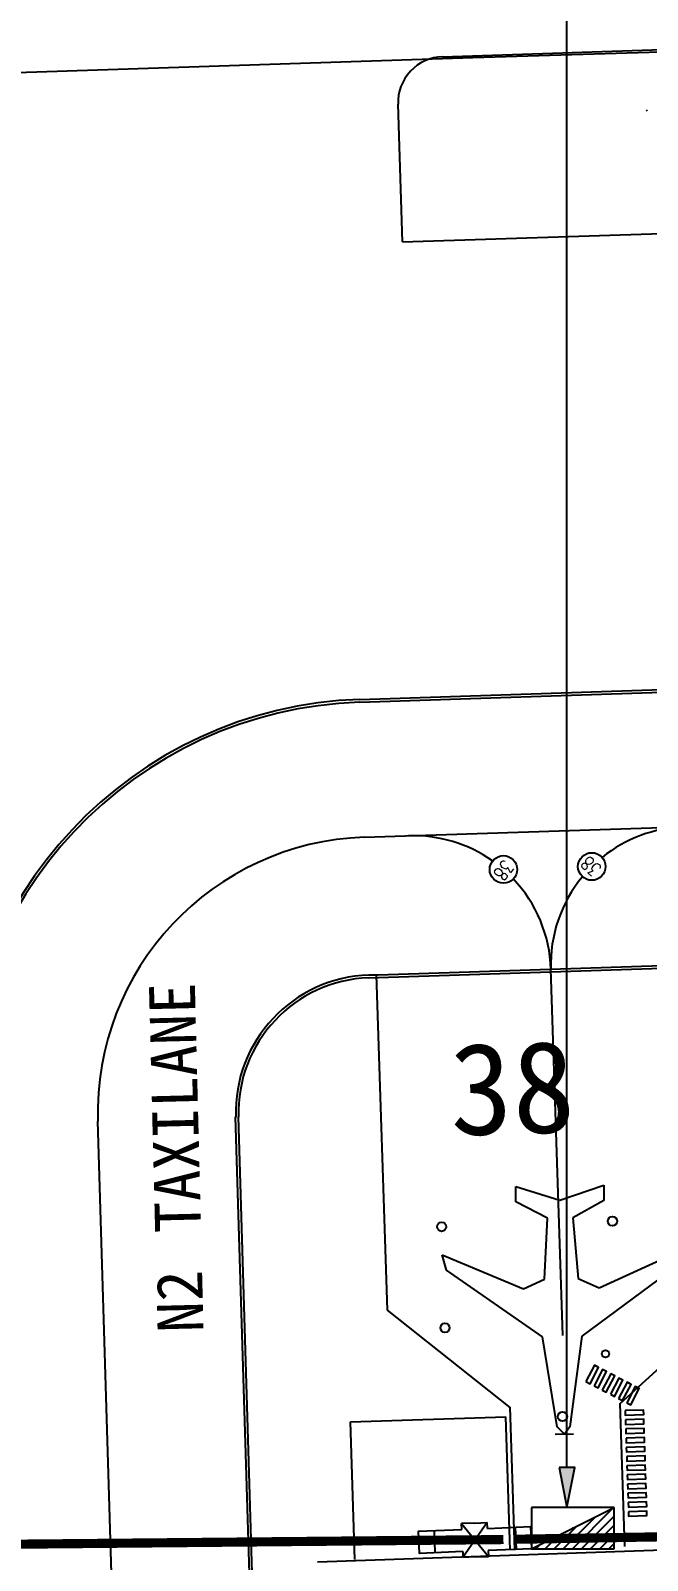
# Model space of a CAD drawing. Extents: x 71210 to 87171, y -11349 to 219.
# Drawn here: x 74788 to 75460, y -4717 to -3053 of the extents above; entities that cross this region are included whole.
import ezdxf

# ---------------------------------------------------------------- set-up
doc = ezdxf.new("R2010")
doc.units = 0
doc.linetypes.add('HIDDEN', pattern=[9.525, 6.35, -3.175])
for name, color, linetype in [('L-燈具圖', 7, 'Continuous'), ('建築', 7, 'Continuous'), ('文字', 6, 'Continuous'), ('既設管線', 1, 'HIDDEN'), ('電氣設備', 161, 'Continuous')]:
    doc.layers.add(name, color=color, linetype=linetype)
doc.styles.add('AE', font='romans.shx', dxfattribs={"bigfont": 'chineset.shx'})
doc.styles.add('TC_T1', font='romanc.shx', dxfattribs={"width": 0.8, "bigfont": '@chineset.shx'})
doc.styles.add('細明體', font='')
doc.styles.get('細明體').set_extended_font_data('細明體')

# ---------------------------------------------------------------- blocks, each defined once
blk = doc.blocks.new('GN02D2D')
at = {"color": 0, "linetype": 'ByBlock'}
for p, q in [((-300, 0), (300, 300)), ((-300, 300), (-300, 0)), ((300, 300), (-300, 300)), ((-70, 0), (161, 230)), ((-3, 0), (293, 297)), ((63, 0), (300, 237)), ((300, 0), (300, 300)), ((-136, 0), (28, 164)), ((129, 0), (300, 171)), ((-300, 0), (300, 0)), ((-269, 0), (-237, 31)), ((-202, 0), (-105, 98)), ((195, 0), (300, 105)), ((262, 0), (300, 38))]:
    blk.add_line(p, q, dxfattribs=at)
blk.add_point((0, 150), dxfattribs=at)
at = {"color": 0, "linetype": 'ByBlock', "style": 'AE', "flags": 1}
blk.add_attdef('KENCAD', (0, 0), '', height=1, dxfattribs=at)
blk = doc.blocks.new('L-15M高桅桿Ⅱ')
at = {"layer": 'L-燈具圖', "color": 190}
for p, q in [((0, 1.84), (-1.39, 1.84)), ((-1.39, 1.21), (-1.39, 1.84)), ((1.39, 1.84), (-1.39, -1.84)), ((-1.39, 1.84), (1.39, -1.84)), ((0, 1.84), (-1.39, 1.84)), ((-1.39, 1.21), (-1.39, 1.84)), ((1.39, 1.84), (-1.39, -1.84)), ((-1.39, 1.84), (1.39, -1.84)), ((0, 1.84), (1.39, 1.84)), ((0, 1.84), (1.39, 1.84)), ((1.39, 1.21), (1.39, 1.84)), ((1.39, 1.21), (1.39, 1.84)), ((-4.42, 1.21, 3.92), (-4.42, -1.21, 3.92)), ((-4.42, 1.21, 3.92), (-4.42, -1.21, 3.92)), ((4.42, 1.21, 3.92), (4.42, -1.21, 3.92)), ((4.42, 1.21, 3.92), (4.42, -1.21, 3.92)), ((-1.39, -1.21), (-1.39, -1.84)), ((-1.39, -1.21), (-1.39, -1.84)), ((1.39, -1.21), (1.39, -1.84)), ((1.39, -1.21), (1.39, -1.84)), ((0, -1.84), (-1.39, -1.84)), ((0, -1.84), (-1.39, -1.84)), ((0, -1.84), (1.39, -1.84)), ((0, -1.84), (1.39, -1.84))]:
    blk.add_line(p, q, dxfattribs=at)
at = {"layer": 'L-燈具圖', "color": 190, "elevation": 0}
for points in [[(-1.39, -1.21), (-6.1, -1.21), (-6.1, 1.21), (-1.39, 1.21)], [(-1.39, -1.21), (-6.1, -1.21), (-6.1, 1.21), (-1.39, 1.21)], [(1.39, 1.21), (6.1, 1.21), (6.1, -1.21), (1.39, -1.21)], [(1.39, 1.21), (6.1, 1.21), (6.1, -1.21), (1.39, -1.21)]]:
    blk.add_lwpolyline(points, dxfattribs=at)

msp = doc.modelspace()

# ---------------------------------------------------------------- hatches: boundary and pattern name
at = {"layer": '文字'}
h = msp.add_hatch(color=256, dxfattribs=at)
h.dxf.hatch_style = 1
h.paths.add_polyline_path([(75380.6, -4616.4), (75372.2, -4616.4), (75372.2, -4659.7)])
h.paths.add_polyline_path([(75372.2, -4616.4), (75363.7, -4616.4), (75372.2, -4659.7)])

# ---------------------------------------------------------------- linework, layer by layer
msp.add_line((75141.2, -4716.4, -12.7), (75136.7, -4566.5, -12.7))
at = {"layer": '建築', "ltscale": 1000}
for p, q in [((75236.6, -3081.5, -12.7), (75848.7, -3061.3, -12.7)), ((75269.6, -3082.3, -12.7), (75537.7, -3074, -12.7)), ((74536.3, -3106.6, -12.7), (75269.6, -3082.3, -12.7)), ((75193.2, -3283, -12.7), (75188.3, -3133.1, -12.7)), ((75459.7, -3140.7, -12.7), (75458.7, -3139.7, -12.7)), ((75193.2, -3283, -12.7), (75486.7, -3273.3, -12.7)), ((75146.8, -3780.6, -12.7), (78668.7, -3665, -12.7)), ((75146.9, -3783.6, -12.7), (78668.8, -3668, -12.7)), ((75151.7, -3930.5, -12.7), (78981.4, -3804.8, -12.7)), ((75166.8, -4080.1, -12.7), (78931.8, -3956.5, -12.7)), ((75166.9, -4083.1, -12.7), (78931.9, -3959.5, -12.7)), ((75367.8, -4472.7, -12.7), (75354.7, -4074.1, -12.7)), ((75156.6, -4080.4, -12.7), (75166.8, -4080.1, -12.7)), ((75156.7, -4083.4, -12.7), (75166.9, -4083.1, -12.7)), ((75176.8, -4445, -12.7), (75164.8, -4080.3, -12.7)), ((74902.7, -5598.2, -12.7), (74861.7, -4239.4, -12.7)), ((75049.2, -5478.4, -12.7), (75011.6, -4234.9, -12.7)), ((75052.2, -5478.3, -12.7), (75014.6, -4234.8, -12.7)), ((75316.7, -4327.1, -12.7), (75316.5, -4310.4, -12.7)), ((75316.5, -4310.4, -12.7), (75364.6, -4325.3, -12.7)), ((75364.6, -4325.3, -12.7), (75412.3, -4309, -12.7)), ((75412.3, -4309, -12.7), (75412.5, -4325.6, -12.7)), ((75351.1, -4345, -12.7), (75316.7, -4327.1, -12.7)), ((75412.5, -4325.6, -12.7), (75378.7, -4344.6, -12.7)), ((75347.6, -4411.3, -12.7), (75351.1, -4345, -12.7)), ((75378.7, -4344.6, -12.7), (75384.3, -4410.7, -12.7)), ((75241.2, -4401.7, -12.7), (75236.4, -4385, -12.7)), ((75236.4, -4385, -12.7), (75325, -4422, -12.7)), ((75407.2, -4420.7, -12.7), (75494.6, -4381, -12.7)), ((75345.4, -4474, -12.7), (75241.2, -4401.7, -12.7)), ((75490.4, -4397.9, -12.7), (75388.4, -4473.4, -12.7)), ((75325, -4422, -12.7), (75347.6, -4411.3, -12.7)), ((75384.3, -4410.7, -12.7), (75407.2, -4420.7, -12.7)), ((75310.3, -4551, -12.7), (75176.8, -4445, -12.7)), ((75430.2, -4546.7, -12.7), (75532, -4453.8, -12.7)), ((75361.5, -4572.1, -12.7), (75345.4, -4474, -12.7)), ((75388.4, -4473.4, -12.7), (75375.3, -4571.8, -12.7)), ((75315.4, -4706, -12.7), (75310.3, -4550.7, -12.7)), ((75435.3, -4702.1, -12.7), (75430.2, -4546.7, -12.7)), ((75136.7, -4566.5, -12.7), (75305.6, -4561, -12.7)), ((75310.4, -4706.2, -12.7), (75305.6, -4561, -12.7)), ((75369.4, -4579.8, -12.7), (75361.5, -4572.1, -12.7)), ((75375.3, -4571.8, -12.7), (75369.4, -4579.8, -12.7)), ((75359.4, -4580.1, -12.7), (75379.4, -4579.5, -12.7)), ((75100.5, -4718.8, -12.7), (75502.1, -4705, -12.7))]:
    msp.add_line(p, q, dxfattribs=at)
at = {"layer": '建築', "linetype": 'Continuous', "elevation": -12.7}
for points in [[(75392.9, -4522.8), (75397.3, -4525.1), (75406.5, -4507.3), (75402.1, -4505)], [(75401.7, -4527.4), (75406.2, -4529.7), (75415.4, -4511.9), (75411, -4509.6)], [(75410.6, -4532), (75415, -4534.3), (75424.3, -4516.6), (75419.8, -4514.3)], [(75419.5, -4536.6), (75423.9, -4538.9), (75433.1, -4521.2), (75428.7, -4518.9)], [(75428.4, -4541.2), (75432.8, -4543.5), (75442, -4525.8), (75437.6, -4523.5)], [(75437.2, -4545.8), (75441.7, -4548.1), (75450.9, -4530.4), (75446.4, -4528.1)], [(75435.5, -4554.3), (75435.7, -4559.3), (75455.7, -4558.7), (75455.5, -4553.7)], [(75435.9, -4564.3), (75436, -4569.3), (75456, -4568.7), (75455.9, -4563.7)], [(75436.2, -4574.3), (75436.4, -4579.3), (75456.3, -4578.6), (75456.2, -4573.7)], [(75436.5, -4584.3), (75436.7, -4589.3), (75456.7, -4588.6), (75456.5, -4583.6)], [(75436.8, -4594.3), (75437, -4599.3), (75457, -4598.6), (75456.8, -4593.6)], [(75437.2, -4604.3), (75437.3, -4609.3), (75457.3, -4608.6), (75457.2, -4603.6)], [(75437.5, -4614.3), (75437.7, -4619.3), (75457.7, -4618.6), (75457.5, -4613.6)], [(75437.8, -4624.3), (75438, -4629.3), (75458, -4628.6), (75457.8, -4623.6)], [(75438.2, -4634.3), (75438.3, -4639.3), (75458.3, -4638.6), (75458.2, -4633.6)], [(75438.5, -4644.3), (75438.7, -4649.3), (75458.6, -4648.6), (75458.5, -4643.6)], [(75438.8, -4654.3), (75439, -4659.3), (75459, -4658.6), (75458.8, -4653.6)], [(75439.1, -4664.3), (75439.3, -4669.3), (75459.3, -4668.6), (75459.1, -4663.6)]]:
    msp.add_lwpolyline(points, close=True, dxfattribs=at)
at = {"layer": '建築', "ltscale": 1000}
for centre, radius in [((75303.1, -3965.6, -12.7), 15), ((75399.2, -3962.4, -12.7), 15), ((75421.7, -4348.2, -12.7), 5), ((75235.8, -4354.3, -12.7), 5), ((75239.4, -4464.3, -12.7), 5), ((75414.1, -4492.5, -12.7), 4), ((75367.3, -4560.8, -12.7), 5)]:
    msp.add_circle(centre, radius, dxfattribs=at)
for centre, radius, start, end in [((75238.3, -3131.4, -12.7), 50, 91.8881, 181.8881), ((75161.6, -4230.4, -12.7), 450, 91.8808, 181.7282), ((75161.6, -4230.4, -12.7), 447, 91.8808, 181.7282), ((75504.6, -4069.2, -12.7), 150, 91.9325, 128.8964), ((75161.6, -4230.4, -12.7), 300, 91.8808, 181.7282), ((75204.8, -4078.9, -12.7), 150, 54.7793, 91.8808), ((75204.8, -4078.9, -12.7), 150, 1.8808, 43.3154), ((75504.6, -4069.2, -12.7), 150, 140.3603, 181.8808), ((75161.6, -4230.4, -12.7), 150, 91.8808, 181.7282), ((75161.6, -4230.4, -12.7), 147, 91.8808, 181.7282)]:
    msp.add_arc(centre, radius, start, end, dxfattribs=at)
at = {"layer": '文字'}
msp.add_line((75372.2, -4616.4, -12.7), (75372.2, -1951.2, 15.7), dxfattribs=at)
at = {"layer": '文字', "elevation": -12.7}
msp.add_lwpolyline([(75363.7, -4616.4), (75372.2, -4659.7), (75380.6, -4616.4)], close=True, dxfattribs=at)
at = {"layer": '既設管線', "ltscale": 2, "const_width": 10, "elevation": -3.9}
for points in [[(74288.1, -4704.3), (75303.1, -4694.6)], [(75315.6, -4694.3), (75990.6, -4683)]]:
    msp.add_lwpolyline(points, dxfattribs=at)

# ---------------------------------------------------------------- block references
at = {"layer": 'L-燈具圖', "xscale": 10.00000000000171, "yscale": 10.00000000000171, "zscale": 10.00000000000171, "rotation": 2.282027200804701}
msp.add_blockref('L-15M高桅桿Ⅱ', (75272.2, -4695.1, -12.7), dxfattribs=at)
at = {"layer": '電氣設備', "ltscale": 1000, "xscale": 0.1500000000014552, "yscale": 0.1500000000014552}
msp.add_blockref('GN02D2D', (75378.6, -4704.7, -12.7), dxfattribs=at)

# ---------------------------------------------------------------- texts
at = {"layer": '建築', "ltscale": 1000, "style": 'TC_T1', "width": 0.8}
for rotation, p in [(232.9225, (75303.7, -3953.8, -12.7)), (137.9795, (75410.9, -3963.5, -12.7))]:
    msp.add_text('38', height=15, rotation=rotation, dxfattribs=at).set_placement(p)
at = {"layer": '建築', "style": '細明體'}
for s, p in [('TAXILANE', (74974, -4360.2, -19)), ('N2', (74976.7, -4468.9, -19))]:
    msp.add_text(s, height=50, rotation=91.4437, dxfattribs=at).set_placement(p)
at = {"layer": '建築', "ltscale": 1000, "style": '細明體'}
msp.add_text('38', height=100, rotation=1.6271, dxfattribs=at).set_placement((75246, -4255.1, 24.8))

doc.saveas('drawing.dxf')
